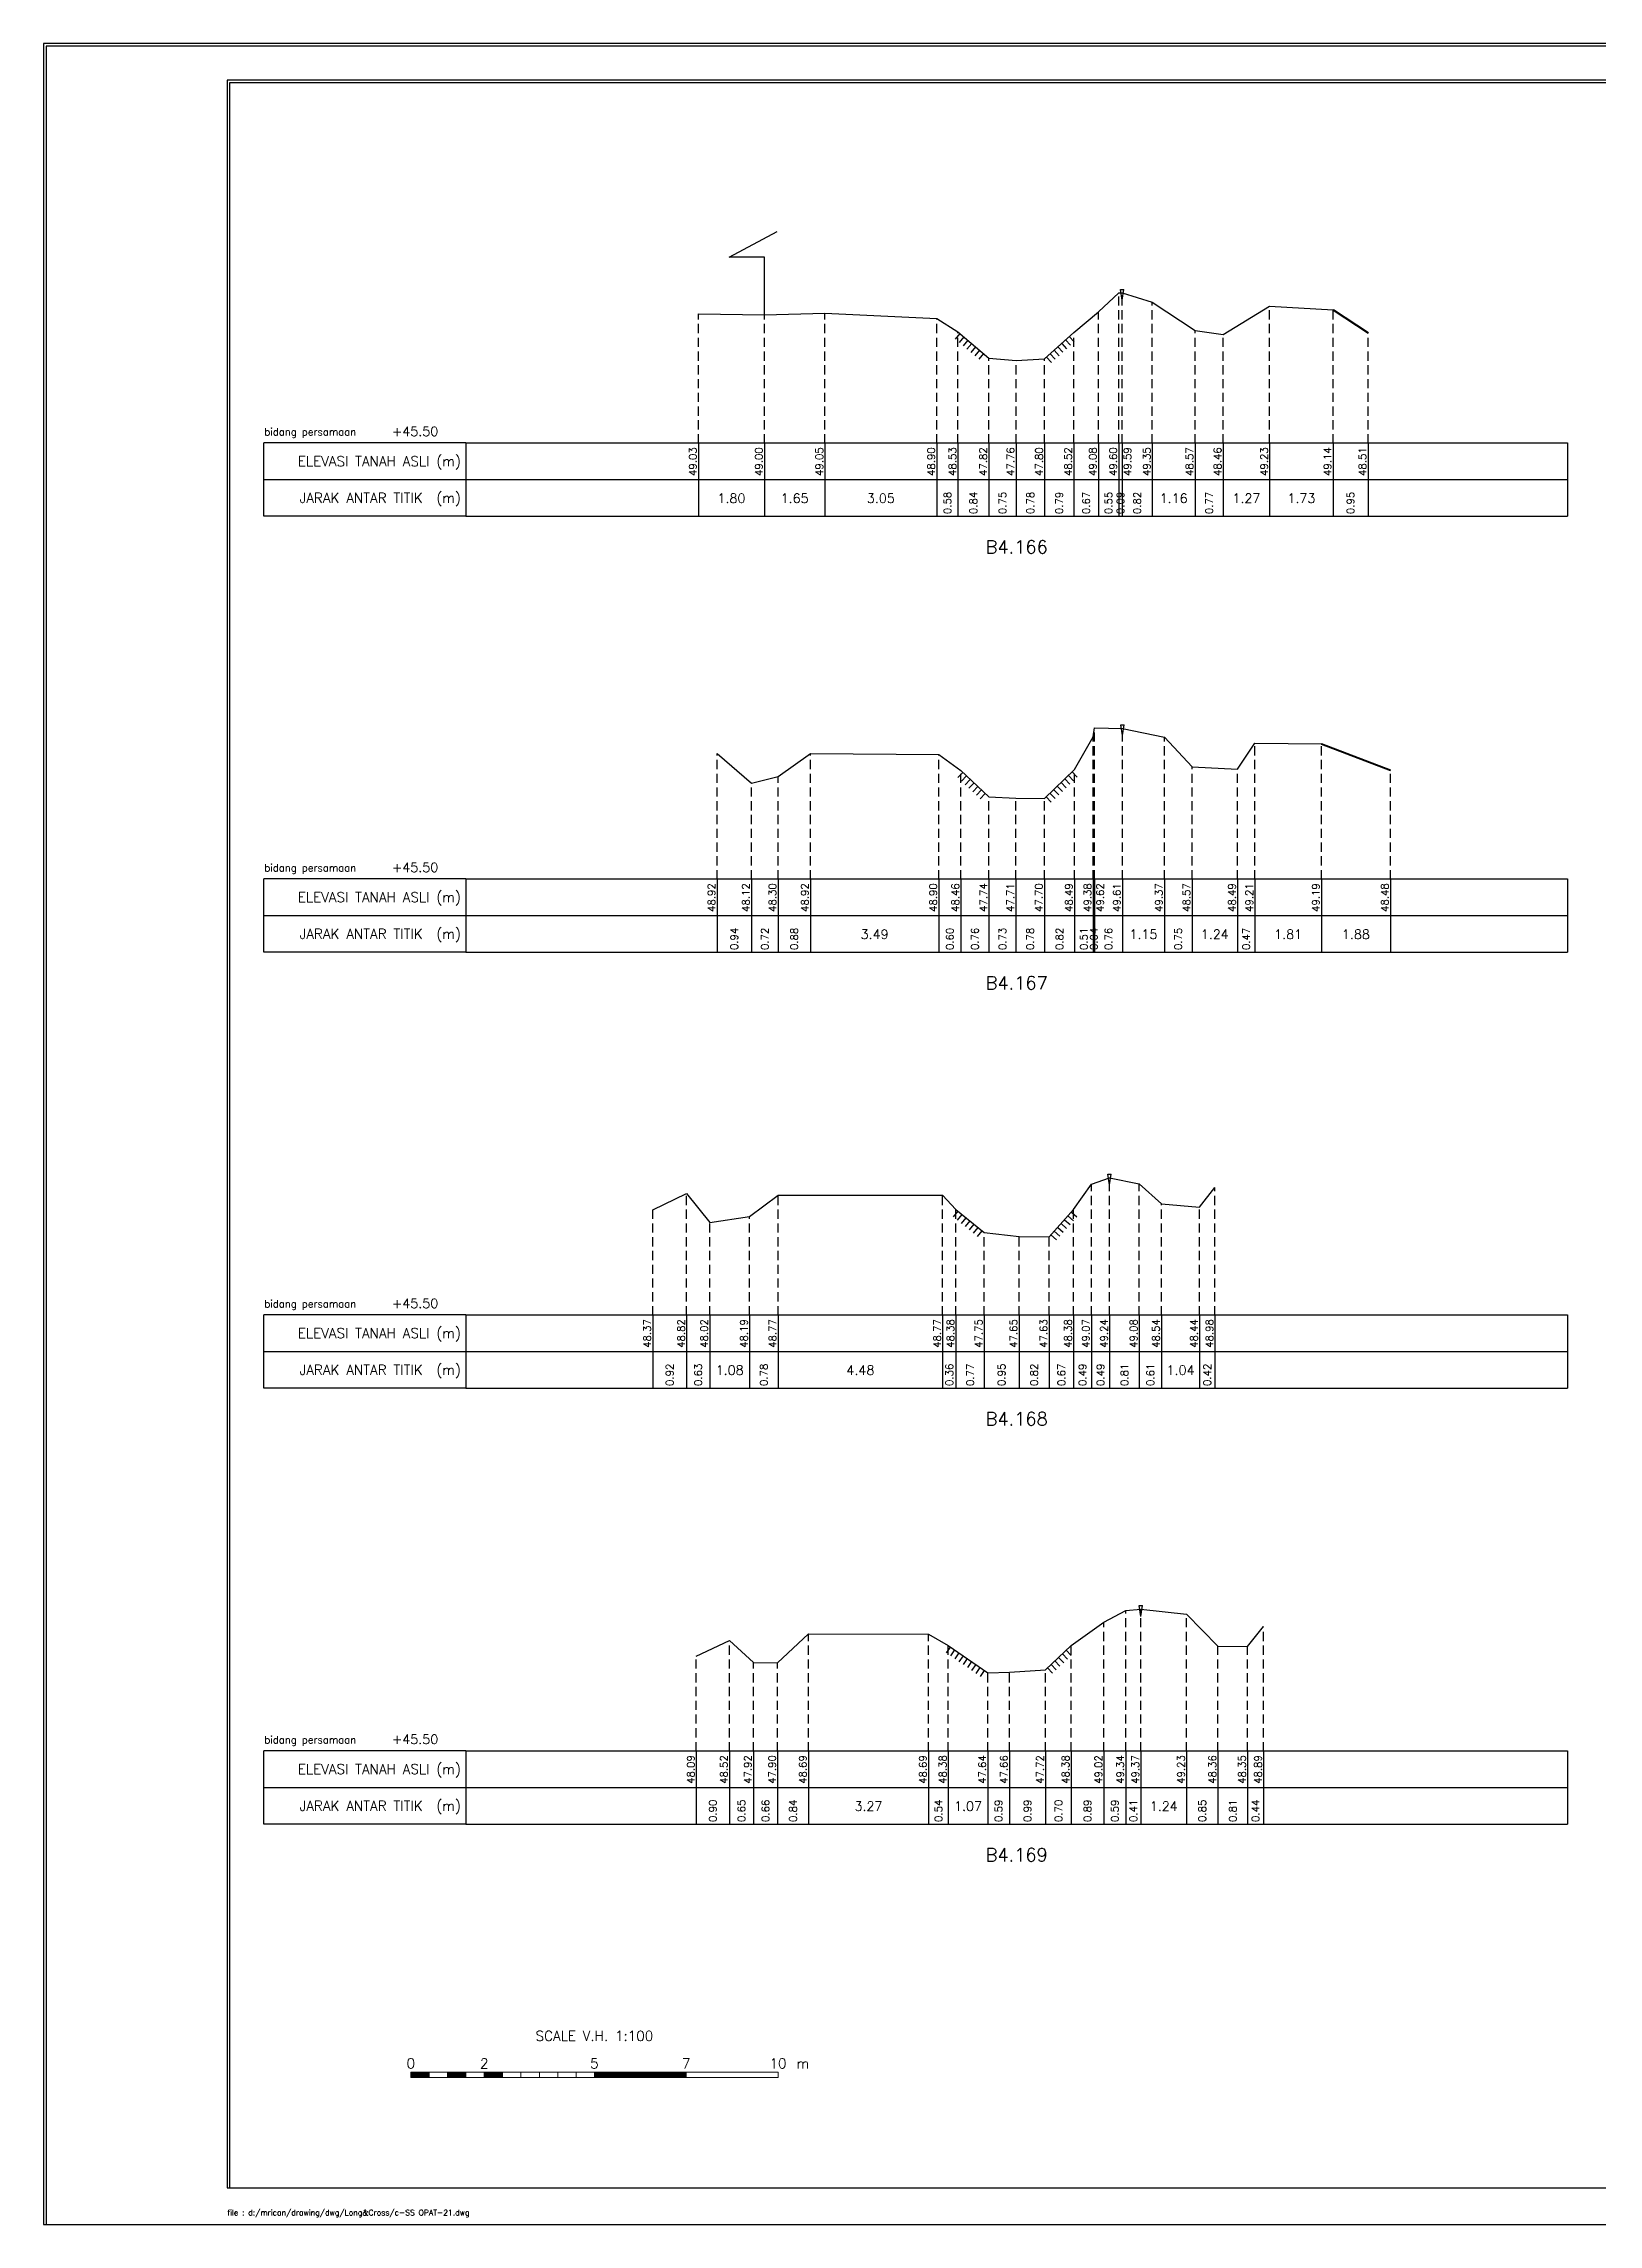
# Model space of a CAD drawing. Header units: inches. Extents: x -11 to 3175, y -842 to -783.
# Drawn here: x 1715 to 1757.3, y -842 to -782.6 of the extents above; entities that cross this region are included whole.
import ezdxf
from ezdxf.enums import TextEntityAlignment as Align

# ---------------------------------------------------------------- set-up
doc = ezdxf.new("R2010")
doc.units = ezdxf.units.IN
doc.header["$MEASUREMENT"] = 0
doc.linetypes.add('DASHED2', pattern=[0.375, 0.25, -0.125])
doc.layers.add('KOP', color=7, linetype='Continuous')
doc.layers.add('pelengkap', color=7, linetype='Continuous')
doc.styles.add('ARIAL', font='arial.ttf')
doc.styles.add('battang01', font='arial.ttf')
doc.styles.add('L100', font='simplex.shx', dxfattribs={"height": 0.254})
doc.styles.add('L140', font='simplex.shx', dxfattribs={"height": 0.356})
doc.styles.add('L60', font='simplex.shx', dxfattribs={"height": 0.152})
doc.styles.add('L80', font='simplex.shx', dxfattribs={"height": 0.203})
doc.styles.add('ROMANS-N', font='ROMANS.SHX', dxfattribs={"width": 0.8})
doc.styles.add('SONDU', font='arial.ttf')
doc.styles.get("Standard").update_dxf_attribs({"font": 'simplex.shx'})
doc.styles.add('STYLE1', font='arial.ttf', dxfattribs={"height": 0.2})

# ---------------------------------------------------------------- blocks, each defined once
blk = doc.blocks.new('kop')
at = {"layer": 'KOP'}
h = blk.add_hatch(color=3, dxfattribs=at)
h.paths.add_polyline_path([(609.87, 69.8), (591.81, 69.8), (591.81, 51.91), (609.87, 51.91)])
h.paths.add_polyline_path([(592.1, 52.25), (592.1, 69.5), (609.53, 69.5), (609.53, 52.25)], flags=16)
edge = h.paths.add_edge_path(flags=0)
edge.add_line((608.87, 52.91), (601.67, 52.91))
edge.add_ellipse((597.68, 52.92), major_axis=(2.82, 2.82), ratio=1, start_angle=314.84704, end_angle=495.15296)
edge.add_line((593.69, 52.91), (592.76, 52.91))
edge.add_line((592.76, 52.91), (592.76, 58.63))
edge.add_line((592.76, 58.63), (595.43, 58.63))
edge.add_ellipse((595.43, 63.37), major_axis=(-3.35, 3.35), ratio=1, start_angle=135, end_angle=315)
edge.add_line((595.43, 68.11), (595.43, 68.84))
edge.add_line((595.43, 68.84), (601.65, 68.84))
edge.add_line((601.65, 68.84), (601.65, 58.59))
edge.add_ellipse((604.86, 58.63), major_axis=(2.26, 2.26), ratio=1, start_angle=135.57378, end_angle=315)
edge.add_line((608.06, 58.63), (608.87, 58.63))
edge.add_line((608.87, 58.63), (608.87, 52.91))
h = blk.add_hatch(dxfattribs=at)
h.set_pattern_fill('ANSI31', color=21)
h.paths.add_polyline_path([(609.53, 69.5), (592.1, 69.5), (592.1, 52.25), (609.53, 52.25)])
edge = h.paths.add_edge_path(flags=16)
edge.add_line((608.06, 58.63), (608.87, 58.63))
edge.add_line((608.87, 58.63), (608.87, 52.91))
edge.add_line((608.87, 52.91), (601.67, 52.91))
edge.add_ellipse((597.68, 52.92), major_axis=(-2.82, 2.82), ratio=1, start_angle=224.84704, end_angle=405.15296)
edge.add_line((593.69, 52.91), (592.76, 52.91))
edge.add_line((592.76, 52.91), (592.76, 58.63))
edge.add_line((592.76, 58.63), (595.43, 58.63))
edge.add_ellipse((595.43, 63.37), major_axis=(-3.35, 3.35), ratio=1, start_angle=135, end_angle=315)
edge.add_line((595.43, 68.11), (595.43, 68.84))
edge.add_line((595.43, 68.84), (601.65, 68.84))
edge.add_line((601.65, 68.84), (601.65, 58.59))
edge.add_ellipse((604.86, 58.63), major_axis=(-2.26, 2.26), ratio=1, start_angle=45.57378, end_angle=225)
h = blk.add_hatch(color=3, dxfattribs=at)
edge = h.paths.add_edge_path()
edge.add_line((601.65, 68.84), (595.43, 68.84))
edge.add_line((595.43, 68.84), (595.43, 68.11))
edge.add_ellipse((595.43, 63.37), major_axis=(-3.35, 3.35), ratio=1, start_angle=135, end_angle=315, ccw=False)
edge.add_line((595.43, 58.63), (592.76, 58.63))
edge.add_line((592.76, 58.63), (592.76, 52.91))
edge.add_line((592.76, 52.91), (593.69, 52.91))
edge.add_ellipse((597.68, 52.92), major_axis=(-2.82, 2.82), ratio=1, start_angle=-135.15296, end_angle=45.15296, ccw=False)
edge.add_line((601.67, 52.91), (608.87, 52.91))
edge.add_line((608.87, 52.91), (608.87, 58.63))
edge.add_line((608.87, 58.63), (608.06, 58.63))
edge.add_ellipse((604.86, 58.63), major_axis=(2.26, 2.26), ratio=1, start_angle=134.42622, end_angle=315, ccw=False)
edge.add_line((601.65, 58.66), (601.65, 68.84))
h = blk.add_hatch(dxfattribs=at)
h.set_pattern_fill('ANSI31', color=41)
h.paths.add_polyline_path([(595.59, 25.44), (591.99, 25.44), (591.99, 22.12), (595.59, 22.12)])
h.paths.add_polyline_path([(594.83, 23.8), (595.49, 22.51), (594.95, 22.51), (594.37, 23.59), (594.37, 22.51), (593.85, 22.51), (593.85, 24.73), (593.24, 22.51), (592.84, 22.51), (592.12, 25.05), (592.67, 25.05), (593.03, 23.54), (593.41, 25.05), (594.37, 25.05), (594.37, 23.99), (594.89, 25.05), (595.46, 25.05)], flags=16)
at = {"color": 2}
blk.add_lwpolyline([(-49.29, -9.99), (790.69, -9.99), (790.69, 583.29), (-49.29, 583.29)], close=True, dxfattribs=at)
at = {"color": 6}
blk.add_lwpolyline([(0.65, 0), (780.7, 0), (780.7, 573.3), (0.65, 573.3)], close=True, dxfattribs=at)
at = {"layer": 'KOP', "color": 5}
for p, q in [((590.8, 70.96), (590.8, 29.98)), ((590.8, 70.96), (780.7, 70.96)), ((400.9, 29.98), (400.9, 0)), ((400.9, 29.98), (590.8, 29.98)), ((590.8, 29.98), (590.8, 0))]:
    blk.add_line(p, q, dxfattribs=at)
at = {"layer": 'KOP', "color": 3}
for p, q in [((591.81, 69.8), (609.87, 69.8)), ((591.81, 51.91), (591.81, 69.8)), ((592.1, 69.5), (609.53, 69.5)), ((592.1, 52.25), (592.1, 69.5)), ((595.43, 68.84), (595.43, 68.11)), ((595.43, 68.84), (601.65, 68.84)), ((601.65, 58.59), (601.65, 68.84)), ((609.53, 69.5), (609.53, 52.25)), ((609.87, 69.8), (609.87, 51.91)), ((592.76, 52.91), (592.76, 58.63)), ((595.43, 58.63), (592.76, 58.63)), ((608.87, 58.63), (608.06, 58.63)), ((608.87, 58.63), (608.87, 52.91)), ((609.87, 51.91), (591.81, 51.91)), ((609.53, 52.25), (592.1, 52.25)), ((593.69, 52.91), (592.76, 52.91)), ((608.87, 52.91), (601.67, 52.91)), ((720.73, 43.98), (780.7, 43.98)), ((720.73, 36.98), (780.7, 36.98)), ((415.9, 29.98), (415.9, 0)), ((430.89, 29.98), (430.89, 0)), ((545.83, 29.98), (545.83, 0)), ((560.82, 29.98), (560.82, 0)), ((575.81, 29.98), (575.81, 0)), ((655.77, 29.98), (655.77, 11.99)), ((675.76, 29.98), (675.76, 0)), ((705.74, 29.98), (705.74, 0)), ((400.9, 24.99), (590.8, 24.99)), ((655.77, 23.99), (720.73, 23.99)), ((720.73, 23.99), (780.7, 23.99)), ((400.9, 19.99), (590.8, 19.99)), ((655.77, 17.99), (720.73, 17.99)), ((720.73, 17.99), (780.7, 17.99)), ((740.72, 17.99), (740.72, 0)), ((400.9, 14.99), (590.8, 14.99)), ((590.8, 6), (720.73, 6))]:
    blk.add_line(p, q, dxfattribs=at)
at = {"layer": 'KOP', "color": 4}
for p, q in [((610.79, 70.96), (610.79, 50.97)), ((720.73, 70.96), (720.73, 0)), ((590.8, 50.97), (720.73, 50.97)), ((720.73, 50.97), (780.7, 50.97)), ((590.8, 29.98), (720.73, 29.98)), ((720.73, 29.98), (780.7, 29.98)), ((590.8, 11.99), (720.73, 11.99))]:
    blk.add_line(p, q, dxfattribs=at)
at = {"layer": 'KOP', "color": 41}
blk.add_line((595.59, 22.12), (591.99, 22.12), dxfattribs=at)
for points in [[(591.99, 25.44), (595.59, 25.44)], [(592.12, 25.05), (592.67, 25.05)], [(592.12, 25.05), (592.84, 22.51)], [(592.2, 25.44), (592.42, 25.44)], [(592.63, 25.44), (592.84, 25.44)], [(592.67, 25.05), (593.03, 23.54), (593.41, 25.05)], [(593.05, 25.44), (593.26, 25.44)], [(593.24, 22.51), (593.85, 24.73)], [(593.41, 25.05), (594.37, 25.05)], [(593.48, 25.44), (593.69, 25.44)], [(593.85, 22.51), (593.85, 24.73)], [(593.9, 25.44), (594.11, 25.44)], [(594.32, 25.44), (594.53, 25.44)], [(594.37, 25.05), (594.37, 23.99)], [(594.37, 23.99), (594.89, 25.05)], [(594.75, 25.44), (594.96, 25.44)], [(594.83, 23.8), (595.46, 25.05)], [(594.83, 23.8), (595.49, 22.51)], [(594.89, 25.05), (595.46, 25.05)], [(595.17, 25.44), (595.38, 25.44)], [(592.84, 22.51), (593.24, 22.51)], [(593.85, 22.51), (594.37, 22.51)], [(594.95, 22.51), (594.37, 23.59)], [(594.37, 23.59), (594.37, 22.51)], [(594.95, 22.51), (595.49, 22.51)]]:
    blk.add_lwpolyline(points, dxfattribs=at)
at = {"layer": 'KOP', "color": 42}
for points in [[(592.2, 29.11), (592.2, 25.44)], [(592.54, 29.11), (592.54, 25.44)], [(592.96, 29.11), (592.96, 25.44)], [(593.38, 29.11), (593.38, 25.44)], [(593.81, 29.11), (593.81, 25.44)], [(594.23, 29.11), (594.23, 25.44)], [(594.65, 29.11), (594.65, 25.44)], [(595.08, 29.11), (595.08, 25.44)], [(595.5, 29.11), (595.5, 25.44)]]:
    blk.add_lwpolyline(points, dxfattribs=at)
at = {"layer": 'KOP', "color": 3}
for centre, major_axis, start_param, end_param in [((595.43, 63.37), (-3.35, 3.35), 2.356194, 5.497787), ((597.68, 52.92), (-2.82, 2.82), 3.924321, 7.071253), ((604.86, 58.63), (-2.26, 2.26), 0.785398, 3.926991)]:
    blk.add_ellipse(centre, major_axis=major_axis, ratio=1, start_param=start_param, end_param=end_param, dxfattribs=at)
at = {"layer": 'KOP', "color": 5, "style": 'SONDU'}
for s, height, width, p, p2 in [('MINISTRY OF PUBLIC WORKS AND HOUSING', 3.4982, 0.971049, (612.49, 65.4), (715.58, 65.4)), ('DIRECTORATE GENERAL OF WATER RESOURCES', 2.7485, 1.100714, (612.33, 60.62), (715.42, 60.62)), ('DIRECTORATE OF IRRIGATION AND LOWLAND', 1.9989, 1.638753, (612.52, 56.15), (715.75, 56.15))]:
    blk.add_text(s, height=height, dxfattribs=dict(at, width=width)).set_placement(p, p2, align=Align.FIT)
at = {"layer": 'KOP', "color": 3, "style": 'ROMANS-N', "width": 1.832261}
blk.add_text('Jalan Pattimura No. 20 Kebayoran Baru, Jakarta Selatan', height=1.2493, dxfattribs=at).set_placement((612.79, 53.07), (715.58, 53.07), align=Align.FIT)
at = {"layer": 'KOP', "color": 5, "style": 'ARIAL'}
blk.add_text('Subject:', height=3.252, dxfattribs=at).set_placement((593.75, 45.87))
at = {"layer": 'KOP', "color": 3}
for s, height, style, p in [('Scheme', 1.999, 'battang01', (722.75, 46.66)), (':', 2, 'battang01', (740.37, 46.56)), ('D.I MRICAN', 1.999, 'battang01', (742.66, 46.66)), ('District', 1.999, 'battang01', (722.68, 39.97)), ('KEDIRI', 1.999, 'battang01', (742.66, 39.66)), (':', 2, 'battang01', (740.38, 39.87)), ('Province', 1.999, 'battang01', (722.75, 32.66)), (':', 2, 'battang01', (740.37, 32.57)), ('EAST JAVA', 1.999, 'battang01', (742.66, 32.66)), ('Prepared by', 1.9989, 'battang01', (657.14, 25.79)), ('No. of Sheet ', 1.9989, 'battang01', (722.52, 26.68)), (':', 2, 'battang01', (740.38, 25.62)), ('in joint venture with:', 1.2493, 'SONDU', (597.56, 21.07)), ('Checked by', 1.999, 'battang01', (657.14, 19.79)), ('Register', 1.999, 'battang01', (722.52, 20.02)), (':', 2, 'battang01', (740.36, 19.92)), ('Team Leader', 1.9989, 'battang01', (657.14, 13.79)), ('Yoo, Kang-Keun', 1.9989, 'battang01', (677.26, 13.79)), ('Date :', 1.999, 'battang01', (722.52, 13.49)), ('No. of Contract :', 1.9989, 'battang01', (743.52, 13.49)), ('No.', 2, 'STYLE1', (404.73, 6.99)), ('Date', 2, 'STYLE1', (417.78, 6.99)), ('Revised', 2, 'STYLE1', (483.04, 7.17)), ('Drawn', 2, 'STYLE1', (550.92, 7.18)), ('Checked', 2, 'STYLE1', (562.62, 7.11)), ('Approv.', 2, 'STYLE1', (578.86, 7.21)), ('Acknowledge by', 1.9989, 'battang01', (592.18, 7.8)), (':', 2, 'battang01', (612.76, 7.81)), ('Approved by', 1.9989, 'battang01', (592.18, 1.8)), (':', 2, 'battang01', (612.81, 1.77)), ('Directorate of Irrigations and Lowlands', 1.9989, 'battang01', (614.08, 1.59))]:
    blk.add_text(s, height=height, dxfattribs=dict(at, style=style)).set_placement(p)
at = {"layer": 'KOP', "color": 6, "style": 'SONDU'}
blk.add_text('PT. VIRAMA KARYA (Persero)', height=2.5809, dxfattribs=at).set_placement((597.36, 26.15))
at = {"layer": 'KOP', "color": 42, "style": 'SONDU'}
blk.add_text('VIRAMA', height=0.942, dxfattribs=at).set_placement((591.3, 21.04))
at = {"layer": 'KOP', "color": 4, "style": 'SONDU'}
for s, p in [('Korean Rural Community Corporation', (592.02, 18.86)), ('PT. Wiratman', (592.02, 16.86)), ('PT. Terasis Erojaya', (591.94, 12.59)), ('PT. Tuah Agung Anugrah', (592, 14.73))]:
    blk.add_text(s, height=1.4992, dxfattribs=at).set_placement(p)
at = {"layer": 'KOP', "color": 3, "insert": (719.86, 60.77), "char_height": 2.4987, "width": 61.4394, "attachment_point": 4, "style": 'SONDU'}
blk.add_mtext('\\pi1.9124;Project Preparation Consultant (PPC)\\P\\pi3.0493;Firm For Develompent of the Mrican \\P\\pi7.7731;Irrigation System In East Java', dxfattribs=at)
at = {"layer": 'KOP', "color": 2, "insert": (597.57, 24.25), "char_height": 0.9995, "width": 48.7181, "attachment_point": 1, "style": 'SONDU'}
blk.add_mtext('Jl. Hang Tuah Raya No.26, Kebayoran Baru Jakarta Selatan 12120 Indonesia', dxfattribs=at)
blk = doc.blocks.new('*X6')
at = {"color": 0}
for p, q in [((20000, 6250), (25000, 6250)), ((20000, 6200), (25000, 6200)), ((20000, 6150), (25000, 6150)), ((20000, 6100), (25000, 6100)), ((20000, 6050), (25000, 6050))]:
    blk.add_line(p, q, dxfattribs=at)
blk = doc.blocks.new('*X5')
at = {"color": 0}
for p, q in [((14000, 6250), (15000, 6250)), ((14000, 6200), (15000, 6200)), ((14000, 6150), (15000, 6150)), ((14000, 6100), (15000, 6100)), ((14000, 6050), (15000, 6050))]:
    blk.add_line(p, q, dxfattribs=at)
blk = doc.blocks.new('*X3')
at = {"color": 0}
for p, q in [((10000, 6250), (11000, 6250)), ((10000, 6200), (11000, 6200)), ((10000, 6150), (11000, 6150)), ((10000, 6100), (11000, 6100)), ((10000, 6050), (11000, 6050))]:
    blk.add_line(p, q, dxfattribs=at)
blk = doc.blocks.new('*X4')
at = {"color": 0}
for p, q in [((12000, 6250), (13000, 6250)), ((12000, 6200), (13000, 6200)), ((12000, 6150), (13000, 6150)), ((12000, 6100), (13000, 6100)), ((12000, 6050), (13000, 6050))]:
    blk.add_line(p, q, dxfattribs=at)
blk = doc.blocks.new('c100')
at = {"color": 2}
blk.add_lwpolyline([(-5, -1), (79.1, -1), (79.1, 58.4), (-5, 58.4)], close=True, dxfattribs=at)
at = {"color": 6}
blk.add_lwpolyline([(0, 0), (78.1, 0), (78.1, 57.4), (0, 57.4)], close=True, dxfattribs=at)
at = {"color": 3, "lineweight": 0}
for points in [[(5, 3), (5.5, 3), (5.5, 3.15), (5, 3.15)], [(5.5, 3), (6, 3), (6, 3.15), (5.5, 3.15)], [(6, 3), (6.5, 3), (6.5, 3.15), (6, 3.15)], [(6.5, 3), (7, 3), (7, 3.15), (6.5, 3.15)], [(7, 3), (7.5, 3), (7.5, 3.15), (7, 3.15)], [(7.5, 3), (8, 3), (8, 3.15), (7.5, 3.15)], [(8, 3), (8.5, 3), (8.5, 3.15), (8, 3.15)], [(8.5, 3), (9, 3), (9, 3.15), (8.5, 3.15)], [(9, 3), (9.5, 3), (9.5, 3.15), (9, 3.15)], [(9.5, 3), (10, 3), (10, 3.15), (9.5, 3.15)], [(10, 3), (12.5, 3), (12.5, 3.15), (10, 3.15)], [(12.5, 3), (15, 3), (15, 3.15), (12.5, 3.15)]]:
    blk.add_lwpolyline(points, close=True, dxfattribs=at)
at = {"color": 1, "lineweight": 0, "xscale": 0.0005, "yscale": 0.0005, "zscale": 0.0005}
for name in ['*X3', '*X4', '*X5', '*X6']:
    blk.add_blockref(name, (0, 0), dxfattribs=at)
at = {"color": 3}
for s, p in [('SCALE V.H. 1:100', (10, 4)), ('0', (5, 3.25)), ('2', (7, 3.25)), ('5', (10, 3.25)), ('7', (12.5, 3.25)), ('10', (15, 3.25))]:
    blk.add_text(s, height=0.27, dxfattribs=at).set_placement(p, align=Align.CENTER)
blk.add_text('m', height=0.27, dxfattribs=at).set_placement((15.5, 3.25))
blk = doc.blocks.new('das2')
at = {"color": 5, "linetype": 'Continuous'}
for q in [(0, 1), (17.75, 1)]:
    blk.add_line((2.75, 1), q, dxfattribs=at)
at = {"color": 3, "linetype": 'Continuous'}
for p, q in [((2.75, 1), (2.75, 0)), ((17.75, 1), (17.75, 0)), ((0, 0.5), (17.75, 0.5)), ((2.75, 0), (0, 0)), ((2.75, 0), (17.75, 0))]:
    blk.add_line(p, q, dxfattribs=at)
blk.add_lwpolyline([(0, 0), (0, 1)], dxfattribs=at)
blk.add_text('bidang persamaan', height=0.1, dxfattribs=at).set_placement((0.005, 1.1))
at = {"color": 5, "linetype": 'Continuous'}
for s, p in [('ELEVASI TANAH ASLI (m)', (2.683, 0.683)), ('JARAK ANTAR TITIK  (m)', (2.683, 0.183))]:
    blk.add_text(s, height=0.135, dxfattribs=at).set_placement(p, align=Align.RIGHT)
blk = doc.blocks.new('rumahka')
at = {"color": 3, "linetype": 'Continuous'}
blk.add_lwpolyline([(0, 0), (0, 0.01576), (-0.00962, 0.01576), (0.0035, 0.02271)], dxfattribs=at)
blk = doc.blocks.new('gbrpatok')
at = {"color": 2, "linetype": 'Continuous'}
for p, q in [((-0.00045, 0.00096), (0.00045, 0.00096)), ((0, -0.00196), (-0.00045, 0.00096)), ((0, -0.00196), (0.00045, 0.00096))]:
    blk.add_line(p, q, dxfattribs=at)

msp = doc.modelspace()

# ---------------------------------------------------------------- linework, layer by layer
at = {"color": 2, "linetype": 'Continuous', "lineweight": -3}
for p, q in [((1743.725, -789.906), (1744.279, -789.39)), ((1744.279, -789.39), (1744.369, -789.392)), ((1744.369, -789.392), (1745.193, -789.639)), ((1732.832, -789.958), (1734.631, -789.989)), ((1734.631, -789.989), (1736.276, -789.938)), ((1736.276, -789.938), (1739.325, -790.085)), ((1743.053, -790.466), (1743.725, -789.906)), ((1745.193, -789.639), (1746.356, -790.412)), ((1747.123, -790.524), (1748.389, -789.753)), ((1748.389, -789.753), (1750.118, -789.849)), ((1750.118, -789.849), (1751.068, -790.479)), ((1739.325, -790.085), (1739.901, -790.453)), ((1739.901, -790.453), (1740.739, -791.166)), ((1742.26, -791.19), (1743.053, -790.466)), ((1746.356, -790.412), (1747.123, -790.524)), ((1740.739, -791.166), (1741.485, -791.23)), ((1741.485, -791.23), (1742.26, -791.19)), ((1743.583, -801.482), (1743.622, -801.238)), ((1743.622, -801.238), (1744.378, -801.252)), ((1744.378, -801.252), (1745.524, -801.494)), ((1743.072, -802.374), (1743.583, -801.482)), ((1745.524, -801.494), (1746.275, -802.295)), ((1747.514, -802.367), (1747.986, -801.65)), ((1747.986, -801.65), (1749.799, -801.674)), ((1749.799, -801.674), (1751.676, -802.386)), ((1733.341, -801.94), (1734.277, -802.743)), ((1735, -802.563), (1735.884, -801.939)), ((1735.884, -801.939), (1739.378, -801.964)), ((1739.378, -801.964), (1739.981, -802.401)), ((1739.981, -802.401), (1740.745, -803.12)), ((1742.254, -803.165), (1743.072, -802.374)), ((1746.275, -802.295), (1747.514, -802.367)), ((1734.277, -802.743), (1735, -802.563)), ((1740.745, -803.12), (1741.479, -803.152)), ((1741.479, -803.152), (1742.254, -803.165)), ((1743.049, -814.359), (1743.537, -813.664)), ((1743.537, -813.664), (1744.03, -813.492)), ((1744.03, -813.492), (1744.836, -813.653)), ((1744.836, -813.653), (1745.444, -814.199)), ((1746.48, -814.296), (1746.9, -813.757)), ((1731.589, -814.37), (1732.511, -813.919)), ((1732.511, -813.919), (1733.14, -814.712)), ((1734.224, -814.544), (1735.004, -813.964)), ((1735.004, -813.964), (1739.483, -813.967)), ((1739.483, -813.967), (1739.846, -814.358)), ((1739.846, -814.358), (1740.615, -814.986)), ((1742.384, -815.103), (1743.049, -814.359)), ((1745.444, -814.199), (1746.48, -814.296)), ((1733.14, -814.712), (1734.224, -814.544)), ((1740.615, -814.986), (1741.563, -815.089)), ((1741.563, -815.089), (1742.384, -815.103)), ((1742.984, -826.228), (1743.876, -825.594)), ((1743.876, -825.594), (1744.471, -825.276)), ((1744.471, -825.276), (1744.883, -825.242)), ((1744.883, -825.242), (1746.127, -825.378)), ((1746.127, -825.378), (1746.98, -826.247)), ((1732.775, -826.522), (1733.678, -826.092)), ((1733.678, -826.092), (1734.329, -826.696)), ((1734.99, -826.707), (1735.827, -825.917)), ((1735.827, -825.917), (1739.098, -825.925)), ((1739.098, -825.925), (1739.637, -826.231)), ((1739.637, -826.231), (1740.712, -826.976)), ((1742.287, -826.894), (1742.984, -826.228)), ((1746.98, -826.247), (1747.787, -826.259)), ((1747.787, -826.259), (1748.224, -825.719)), ((1734.329, -826.696), (1734.99, -826.707)), ((1740.712, -826.976), (1741.302, -826.956)), ((1741.302, -826.956), (1742.287, -826.894))]:
    msp.add_line(p, q, dxfattribs=at)
at = {"color": 1, "linetype": 'DASHED2', "lineweight": -3}
for p, q in [((1744.279, -793.486), (1744.279, -789.39)), ((1744.369, -793.486), (1744.369, -789.392)), ((1732.832, -793.486), (1732.832, -789.958)), ((1734.631, -793.486), (1734.631, -789.989)), ((1736.276, -793.486), (1736.276, -789.938)), ((1743.725, -793.486), (1743.725, -789.906)), ((1745.193, -793.486), (1745.193, -789.639)), ((1748.389, -793.486), (1748.389, -789.753)), ((1750.118, -793.486), (1750.118, -789.849)), ((1739.325, -793.486), (1739.325, -790.085)), ((1739.901, -793.486), (1739.901, -790.453)), ((1743.053, -793.486), (1743.053, -790.466)), ((1746.356, -793.486), (1746.356, -790.412)), ((1747.123, -793.486), (1747.123, -790.524)), ((1751.068, -793.486), (1751.068, -790.479)), ((1740.739, -793.486), (1740.739, -791.166)), ((1742.26, -793.486), (1742.26, -791.19)), ((1741.485, -793.486), (1741.485, -791.23)), ((1743.622, -805.361), (1743.622, -801.238)), ((1744.378, -805.361), (1744.378, -801.252)), ((1743.583, -805.361), (1743.583, -801.482)), ((1745.524, -805.361), (1745.524, -801.494)), ((1747.986, -805.361), (1747.986, -801.65)), ((1749.799, -805.361), (1749.799, -801.674)), ((1733.341, -805.361), (1733.341, -801.94)), ((1735.884, -805.361), (1735.884, -801.939)), ((1739.378, -805.361), (1739.378, -801.964)), ((1739.981, -805.361), (1739.981, -802.401)), ((1743.072, -805.361), (1743.072, -802.374)), ((1746.275, -805.361), (1746.275, -802.295)), ((1747.514, -805.361), (1747.514, -802.367)), ((1751.676, -805.361), (1751.676, -802.386)), ((1734.277, -805.361), (1734.277, -802.743)), ((1735, -805.361), (1735, -802.563)), ((1740.745, -805.361), (1740.745, -803.12)), ((1741.479, -805.361), (1741.479, -803.152)), ((1742.254, -805.361), (1742.254, -803.165)), ((1743.537, -817.235), (1743.537, -813.664)), ((1744.03, -817.235), (1744.03, -813.492)), ((1744.836, -817.235), (1744.836, -813.653)), ((1746.9, -817.235), (1746.9, -813.757)), ((1731.589, -817.235), (1731.589, -814.37)), ((1732.511, -817.235), (1732.511, -813.919)), ((1735.004, -817.235), (1735.004, -813.964)), ((1739.483, -817.235), (1739.483, -813.967)), ((1739.846, -817.235), (1739.846, -814.358)), ((1743.049, -817.235), (1743.049, -814.359)), ((1745.444, -817.235), (1745.444, -814.199)), ((1746.48, -817.235), (1746.48, -814.296)), ((1733.14, -817.235), (1733.14, -814.712)), ((1734.224, -817.235), (1734.224, -814.544)), ((1740.615, -817.235), (1740.615, -814.986)), ((1741.563, -817.235), (1741.563, -815.089)), ((1742.384, -817.235), (1742.384, -815.103)), ((1743.876, -829.111), (1743.876, -825.594)), ((1744.471, -829.111), (1744.471, -825.276)), ((1744.883, -829.111), (1744.883, -825.242)), ((1746.127, -829.111), (1746.127, -825.378)), ((1733.678, -829.111), (1733.678, -826.092)), ((1735.827, -829.111), (1735.827, -825.917)), ((1739.098, -829.111), (1739.098, -825.925)), ((1739.637, -829.111), (1739.637, -826.231)), ((1742.984, -829.111), (1742.984, -826.228)), ((1746.98, -829.111), (1746.98, -826.247)), ((1748.224, -829.111), (1748.224, -825.719)), ((1732.775, -829.111), (1732.775, -826.522)), ((1734.329, -829.111), (1734.329, -826.696)), ((1734.99, -829.111), (1734.99, -826.707)), ((1747.787, -829.111), (1747.787, -826.259)), ((1740.712, -829.111), (1740.712, -826.976)), ((1741.302, -829.111), (1741.302, -826.956)), ((1742.287, -829.111), (1742.287, -826.894))]:
    msp.add_line(p, q, dxfattribs=at)
at = {"color": 1, "linetype": 'Continuous', "lineweight": -3}
for p, q in [((1732.832, -793.486), (1732.832, -795.486)), ((1734.631, -793.486), (1734.631, -795.486)), ((1736.276, -793.486), (1736.276, -795.486)), ((1739.325, -793.486), (1739.325, -795.486)), ((1739.901, -793.486), (1739.901, -795.486)), ((1740.739, -793.486), (1740.739, -795.486)), ((1741.485, -793.486), (1741.485, -795.486)), ((1742.26, -793.486), (1742.26, -795.486)), ((1743.053, -793.486), (1743.053, -795.486)), ((1743.725, -793.486), (1743.725, -795.486)), ((1744.279, -793.486), (1744.279, -795.486)), ((1744.369, -793.486), (1744.369, -795.486)), ((1745.193, -793.486), (1745.193, -795.486)), ((1746.356, -793.486), (1746.356, -795.486)), ((1747.123, -793.486), (1747.123, -795.486)), ((1748.389, -793.486), (1748.389, -795.486)), ((1750.118, -793.486), (1750.118, -795.486)), ((1751.068, -793.486), (1751.068, -795.486)), ((1733.341, -805.361), (1733.341, -807.361)), ((1734.277, -805.361), (1734.277, -807.361)), ((1735, -805.361), (1735, -807.361)), ((1735.884, -805.361), (1735.884, -807.361)), ((1739.378, -805.361), (1739.378, -807.361)), ((1739.981, -805.361), (1739.981, -807.361)), ((1740.745, -805.361), (1740.745, -807.361)), ((1741.479, -805.361), (1741.479, -807.361)), ((1742.254, -805.361), (1742.254, -807.361)), ((1743.072, -805.361), (1743.072, -807.361)), ((1743.583, -805.361), (1743.583, -807.361)), ((1743.622, -805.361), (1743.622, -807.361)), ((1744.378, -805.361), (1744.378, -807.361)), ((1745.524, -805.361), (1745.524, -807.361)), ((1746.275, -805.361), (1746.275, -807.361)), ((1747.514, -805.361), (1747.514, -807.361)), ((1747.986, -805.361), (1747.986, -807.361)), ((1749.799, -805.361), (1749.799, -807.361)), ((1751.676, -805.361), (1751.676, -807.361)), ((1731.589, -817.235), (1731.589, -819.235)), ((1732.511, -817.235), (1732.511, -819.235)), ((1733.14, -817.235), (1733.14, -819.235)), ((1734.224, -817.235), (1734.224, -819.235)), ((1735.004, -817.235), (1735.004, -819.235)), ((1739.483, -817.235), (1739.483, -819.235)), ((1739.846, -817.235), (1739.846, -819.235)), ((1740.615, -817.235), (1740.615, -819.235)), ((1741.563, -817.235), (1741.563, -819.235)), ((1742.384, -817.235), (1742.384, -819.235)), ((1743.049, -817.235), (1743.049, -819.235)), ((1743.537, -817.235), (1743.537, -819.235)), ((1744.03, -817.235), (1744.03, -819.235)), ((1744.836, -817.235), (1744.836, -819.235)), ((1745.444, -817.235), (1745.444, -819.235)), ((1746.48, -817.235), (1746.48, -819.235)), ((1746.9, -817.235), (1746.9, -819.235)), ((1732.775, -829.111), (1732.775, -831.111)), ((1733.678, -829.111), (1733.678, -831.111)), ((1734.329, -829.111), (1734.329, -831.111)), ((1734.99, -829.111), (1734.99, -831.111)), ((1735.827, -829.111), (1735.827, -831.111)), ((1739.098, -829.111), (1739.098, -831.111)), ((1739.637, -829.111), (1739.637, -831.111)), ((1740.712, -829.111), (1740.712, -831.111)), ((1741.302, -829.111), (1741.302, -831.111)), ((1742.287, -829.111), (1742.287, -831.111)), ((1742.984, -829.111), (1742.984, -831.111)), ((1743.876, -829.111), (1743.876, -831.111)), ((1744.471, -829.111), (1744.471, -831.111)), ((1744.883, -829.111), (1744.883, -831.111)), ((1746.127, -829.111), (1746.127, -831.111)), ((1746.98, -829.111), (1746.98, -831.111)), ((1747.787, -829.111), (1747.787, -831.111)), ((1748.224, -829.111), (1748.224, -831.111))]:
    msp.add_line(p, q, dxfattribs=at)
at = {"layer": 'pelengkap', "color": 8, "linetype": 'Continuous', "lineweight": 60}
for p, q in [((1750.118, -789.849), (1751.068, -790.479)), ((1749.799, -801.674), (1751.676, -802.386))]:
    msp.add_line(p, q, dxfattribs=at)
at = {"layer": 'pelengkap', "color": 1, "linetype": 'Continuous', "lineweight": -3}
for p, q in [((1739.954, -790.498), (1739.825, -790.65)), ((1740.061, -790.589), (1739.931, -790.741)), ((1742.932, -790.576), (1743.067, -790.724)), ((1740.168, -790.679), (1740.038, -790.832)), ((1740.274, -790.77), (1740.145, -790.922)), ((1740.381, -790.861), (1740.251, -791.013)), ((1740.487, -790.951), (1740.358, -791.104)), ((1740.594, -791.042), (1740.465, -791.194)), ((1742.312, -791.142), (1742.446, -791.29)), ((1742.415, -791.048), (1742.55, -791.196)), ((1742.518, -790.954), (1742.653, -791.101)), ((1742.622, -790.859), (1742.757, -791.007)), ((1742.725, -790.765), (1742.86, -790.913)), ((1742.829, -790.67), (1742.963, -790.818)), ((1740.032, -802.449), (1739.895, -802.594)), ((1743.009, -802.435), (1743.148, -802.578)), ((1740.134, -802.544), (1739.997, -802.69)), ((1740.236, -802.64), (1740.099, -802.786)), ((1740.338, -802.736), (1740.201, -802.882)), ((1740.44, -802.832), (1740.303, -802.978)), ((1740.542, -802.928), (1740.405, -803.074)), ((1740.644, -803.024), (1740.507, -803.17)), ((1742.405, -803.019), (1742.544, -803.162)), ((1742.505, -802.921), (1742.645, -803.065)), ((1742.606, -802.824), (1742.745, -802.968)), ((1742.707, -802.727), (1742.846, -802.87)), ((1742.807, -802.629), (1742.946, -802.773)), ((1742.908, -802.532), (1743.047, -802.676)), ((1742.304, -803.116), (1742.443, -803.26)), ((1739.901, -814.403), (1739.774, -814.558)), ((1740.009, -814.491), (1739.882, -814.646)), ((1740.117, -814.58), (1739.991, -814.735)), ((1740.226, -814.668), (1740.099, -814.823)), ((1740.334, -814.757), (1740.208, -814.912)), ((1740.443, -814.845), (1740.316, -815)), ((1740.551, -814.934), (1740.425, -815.089)), ((1742.524, -814.947), (1742.673, -815.08)), ((1742.617, -814.843), (1742.766, -814.976)), ((1742.711, -814.738), (1742.86, -814.872)), ((1742.804, -814.634), (1742.953, -814.767)), ((1742.897, -814.529), (1743.046, -814.663)), ((1742.991, -814.425), (1743.14, -814.559)), ((1742.431, -815.051), (1742.58, -815.185)), ((1739.695, -826.271), (1739.581, -826.435)), ((1739.81, -826.351), (1739.696, -826.515)), ((1739.925, -826.43), (1739.811, -826.595)), ((1740.04, -826.51), (1739.926, -826.674)), ((1740.155, -826.59), (1740.041, -826.754)), ((1740.27, -826.67), (1740.156, -826.834)), ((1740.385, -826.749), (1740.271, -826.914)), ((1740.5, -826.829), (1740.386, -826.993)), ((1742.338, -826.845), (1742.476, -826.99)), ((1742.439, -826.749), (1742.577, -826.893)), ((1742.54, -826.652), (1742.679, -826.797)), ((1742.642, -826.555), (1742.78, -826.7)), ((1742.743, -826.458), (1742.881, -826.603)), ((1742.844, -826.362), (1742.982, -826.506)), ((1740.615, -826.909), (1740.501, -827.073))]:
    msp.add_line(p, q, dxfattribs=at)

# ---------------------------------------------------------------- block references
at = {"color": 2, "linetype": 'Continuous', "lineweight": -3}
msp.add_blockref('c100', (1720, -841), dxfattribs=at)
for name, p, xscale, yscale, zscale in [('kop', (1720, -841), 0.1, 0.1, 0.1), ('das2', (1721, -795.475), 2, 2, 2), ('das2', (1721, -807.35), 2, 2, 2), ('das2', (1721, -819.225), 2, 2, 2), ('das2', (1721, -831.1), 2, 2, 2)]:
    msp.add_blockref(name, p, dxfattribs=dict(at, xscale=xscale, yscale=yscale, zscale=zscale))
at = {"color": 1, "linetype": 'Continuous', "lineweight": -3, "xscale": 100, "yscale": 100, "zscale": 100}
for p in [(1744.369, -789.392), (1744.378, -801.252), (1744.03, -813.492), (1744.883, -825.242)]:
    msp.add_blockref('gbrpatok', p, dxfattribs=at)
at = {"layer": 'pelengkap', "color": 1, "linetype": 'Continuous', "lineweight": -3, "xscale": 100, "yscale": 100, "zscale": 100}
msp.add_blockref('rumahka', (1734.631, -789.989), dxfattribs=at)

# ---------------------------------------------------------------- texts
at = {"color": 3, "linetype": 'Continuous', "lineweight": -3, "style": 'L100'}
for s, p in [('+45.50', (1725.116, -793.29)), ('1.80', (1733.731, -795.111)), ('1.65', (1735.453, -795.111)), ('3.05', (1737.8, -795.111)), ('1.16', (1745.774, -795.111)), ('1.27', (1747.756, -795.111)), ('1.73', (1749.254, -795.111)), ('+45.50', (1725.116, -805.165)), ('3.49', (1737.631, -806.986)), ('1.15', (1744.951, -806.986)), ('1.24', (1746.895, -806.986)), ('1.81', (1748.893, -806.986)), ('1.88', (1750.738, -806.986)), ('+45.50', (1725.116, -817.04)), ('1.08', (1733.682, -818.86)), ('4.48', (1737.244, -818.86)), ('1.04', (1745.962, -818.86)), ('+45.50', (1725.116, -828.915)), ('3.27', (1737.463, -830.736)), ('1.07', (1740.174, -830.736)), ('1.24', (1745.505, -830.736))]:
    msp.add_text(s, height=0.254, dxfattribs=at).set_placement(p, align=Align.CENTER)
at = {"color": 3, "linetype": 'Continuous', "lineweight": -3, "style": 'L80'}
for s, p in [('49.03', (1732.782, -793.986)), ('49.00', (1734.581, -793.986)), ('49.05', (1736.226, -793.986)), ('48.90', (1739.274, -793.986)), ('48.53', (1739.851, -793.986)), ('47.82', (1740.689, -793.986)), ('47.76', (1741.435, -793.986)), ('47.80', (1742.21, -793.986)), ('48.52', (1743.003, -793.986)), ('49.08', (1743.674, -793.986)), ('49.60', (1744.228, -793.986)), ('49.59', (1744.619, -793.986)), ('49.35', (1745.143, -793.986)), ('48.57', (1746.306, -793.986)), ('48.46', (1747.073, -793.986)), ('49.23', (1748.339, -793.986)), ('49.14', (1750.068, -793.986)), ('48.51', (1751.018, -793.986)), ('48.92', (1733.291, -805.861)), ('48.12', (1734.227, -805.861)), ('48.30', (1734.95, -805.861)), ('48.92', (1735.834, -805.861)), ('48.90', (1739.328, -805.861)), ('48.46', (1739.931, -805.861)), ('47.74', (1740.695, -805.861)), ('47.71', (1741.429, -805.861)), ('47.70', (1742.204, -805.861)), ('48.49', (1743.021, -805.861)), ('49.38', (1743.532, -805.861)), ('49.62', (1743.872, -805.861)), ('49.61', (1744.328, -805.861)), ('49.37', (1745.474, -805.861)), ('48.57', (1746.225, -805.861)), ('48.49', (1747.464, -805.861)), ('49.21', (1747.936, -805.861)), ('49.19', (1749.749, -805.861)), ('48.48', (1751.626, -805.861)), ('48.37', (1731.538, -817.735)), ('48.82', (1732.461, -817.735)), ('48.02', (1733.09, -817.735)), ('48.19', (1734.174, -817.735)), ('48.77', (1734.954, -817.735)), ('48.77', (1739.433, -817.735)), ('48.38', (1739.796, -817.735)), ('47.75', (1740.565, -817.735)), ('47.65', (1741.513, -817.735)), ('47.63', (1742.334, -817.735)), ('48.38', (1742.999, -817.735)), ('49.07', (1743.487, -817.735)), ('49.24', (1743.98, -817.735)), ('49.08', (1744.786, -817.735)), ('48.54', (1745.394, -817.735)), ('48.44', (1746.429, -817.735)), ('48.98', (1746.85, -817.735)), ('48.09', (1732.725, -829.611)), ('48.52', (1733.628, -829.611)), ('47.92', (1734.279, -829.611)), ('47.90', (1734.94, -829.611)), ('48.69', (1735.777, -829.611)), ('48.69', (1739.048, -829.611)), ('48.38', (1739.587, -829.611)), ('47.64', (1740.662, -829.611)), ('47.66', (1741.252, -829.611)), ('47.72', (1742.237, -829.611)), ('48.38', (1742.934, -829.611)), ('49.02', (1743.826, -829.611)), ('49.34', (1744.421, -829.611)), ('49.37', (1744.833, -829.611)), ('49.23', (1746.077, -829.611)), ('48.36', (1746.93, -829.611)), ('48.35', (1747.737, -829.611)), ('48.89', (1748.173, -829.611))]:
    msp.add_text(s, height=0.203, rotation=90, dxfattribs=at).set_placement(p, align=Align.CENTER)
for s, p in [('0.58', (1739.613, -795.111)), ('0.84', (1740.32, -795.111)), ('0.75', (1741.112, -795.111)), ('0.78', (1741.872, -795.111)), ('0.79', (1742.657, -795.111)), ('0.67', (1743.389, -795.111)), ('0.55', (1744.002, -795.111)), ('0.09', (1744.324, -795.111)), ('0.82', (1744.781, -795.111)), ('0.77', (1746.74, -795.111)), ('0.95', (1750.593, -795.111)), ('0.94', (1733.809, -806.986)), ('0.72', (1734.639, -806.986)), ('0.88', (1735.442, -806.986)), ('0.60', (1739.679, -806.986)), ('0.76', (1740.363, -806.986)), ('0.73', (1741.112, -806.986)), ('0.78', (1741.866, -806.986)), ('0.82', (1742.663, -806.986)), ('0.51', (1743.327, -806.986)), ('0.04', (1743.602, -806.986)), ('0.76', (1744, -806.986)), ('0.75', (1745.9, -806.986)), ('0.47', (1747.75, -806.986)), ('0.92', (1732.05, -818.86)), ('0.63', (1732.826, -818.86)), ('0.78', (1734.614, -818.86)), ('0.36', (1739.665, -818.86)), ('0.77', (1740.231, -818.86)), ('0.95', (1741.089, -818.86)), ('0.82', (1741.974, -818.86)), ('0.67', (1742.717, -818.86)), ('0.49', (1743.293, -818.86)), ('0.49', (1743.784, -818.86)), ('0.81', (1744.433, -818.86)), ('0.61', (1745.14, -818.86)), ('0.42', (1746.69, -818.86)), ('0.90', (1733.227, -830.736)), ('0.65', (1734.004, -830.736)), ('0.66', (1734.66, -830.736)), ('0.84', (1735.409, -830.736)), ('0.54', (1739.368, -830.736)), ('0.59', (1741.007, -830.736)), ('0.99', (1741.795, -830.736)), ('0.70', (1742.636, -830.736)), ('0.89', (1743.43, -830.736)), ('0.59', (1744.174, -830.736)), ('0.41', (1744.677, -830.736)), ('0.85', (1746.554, -830.736)), ('0.81', (1747.384, -830.736)), ('0.44', (1748.005, -830.736))]:
    msp.add_text(s, height=0.203, rotation=90, dxfattribs=at).set_placement(p, align=Align.MIDDLE_CENTER)
at = {"color": 4, "linetype": 'Continuous', "lineweight": -3, "style": 'L140'}
for s, p in [('B4.166', (1741.5, -796.487)), ('B4.167', (1741.5, -808.362)), ('B4.168', (1741.5, -820.237)), ('B4.169', (1741.5, -832.112))]:
    msp.add_text(s, height=0.356, dxfattribs=at).set_placement(p, align=Align.CENTER)
at = {"color": 2, "linetype": 'Continuous', "lineweight": -3, "style": 'L60'}
msp.add_text('file : d:/mrican/drawing/dwg/Long&Cross/c-SS OPAT-21.dwg', height=0.152, dxfattribs=at).set_placement((1720, -841.8), align=Align.BOTTOM_LEFT)

doc.saveas('drawing.dxf')
